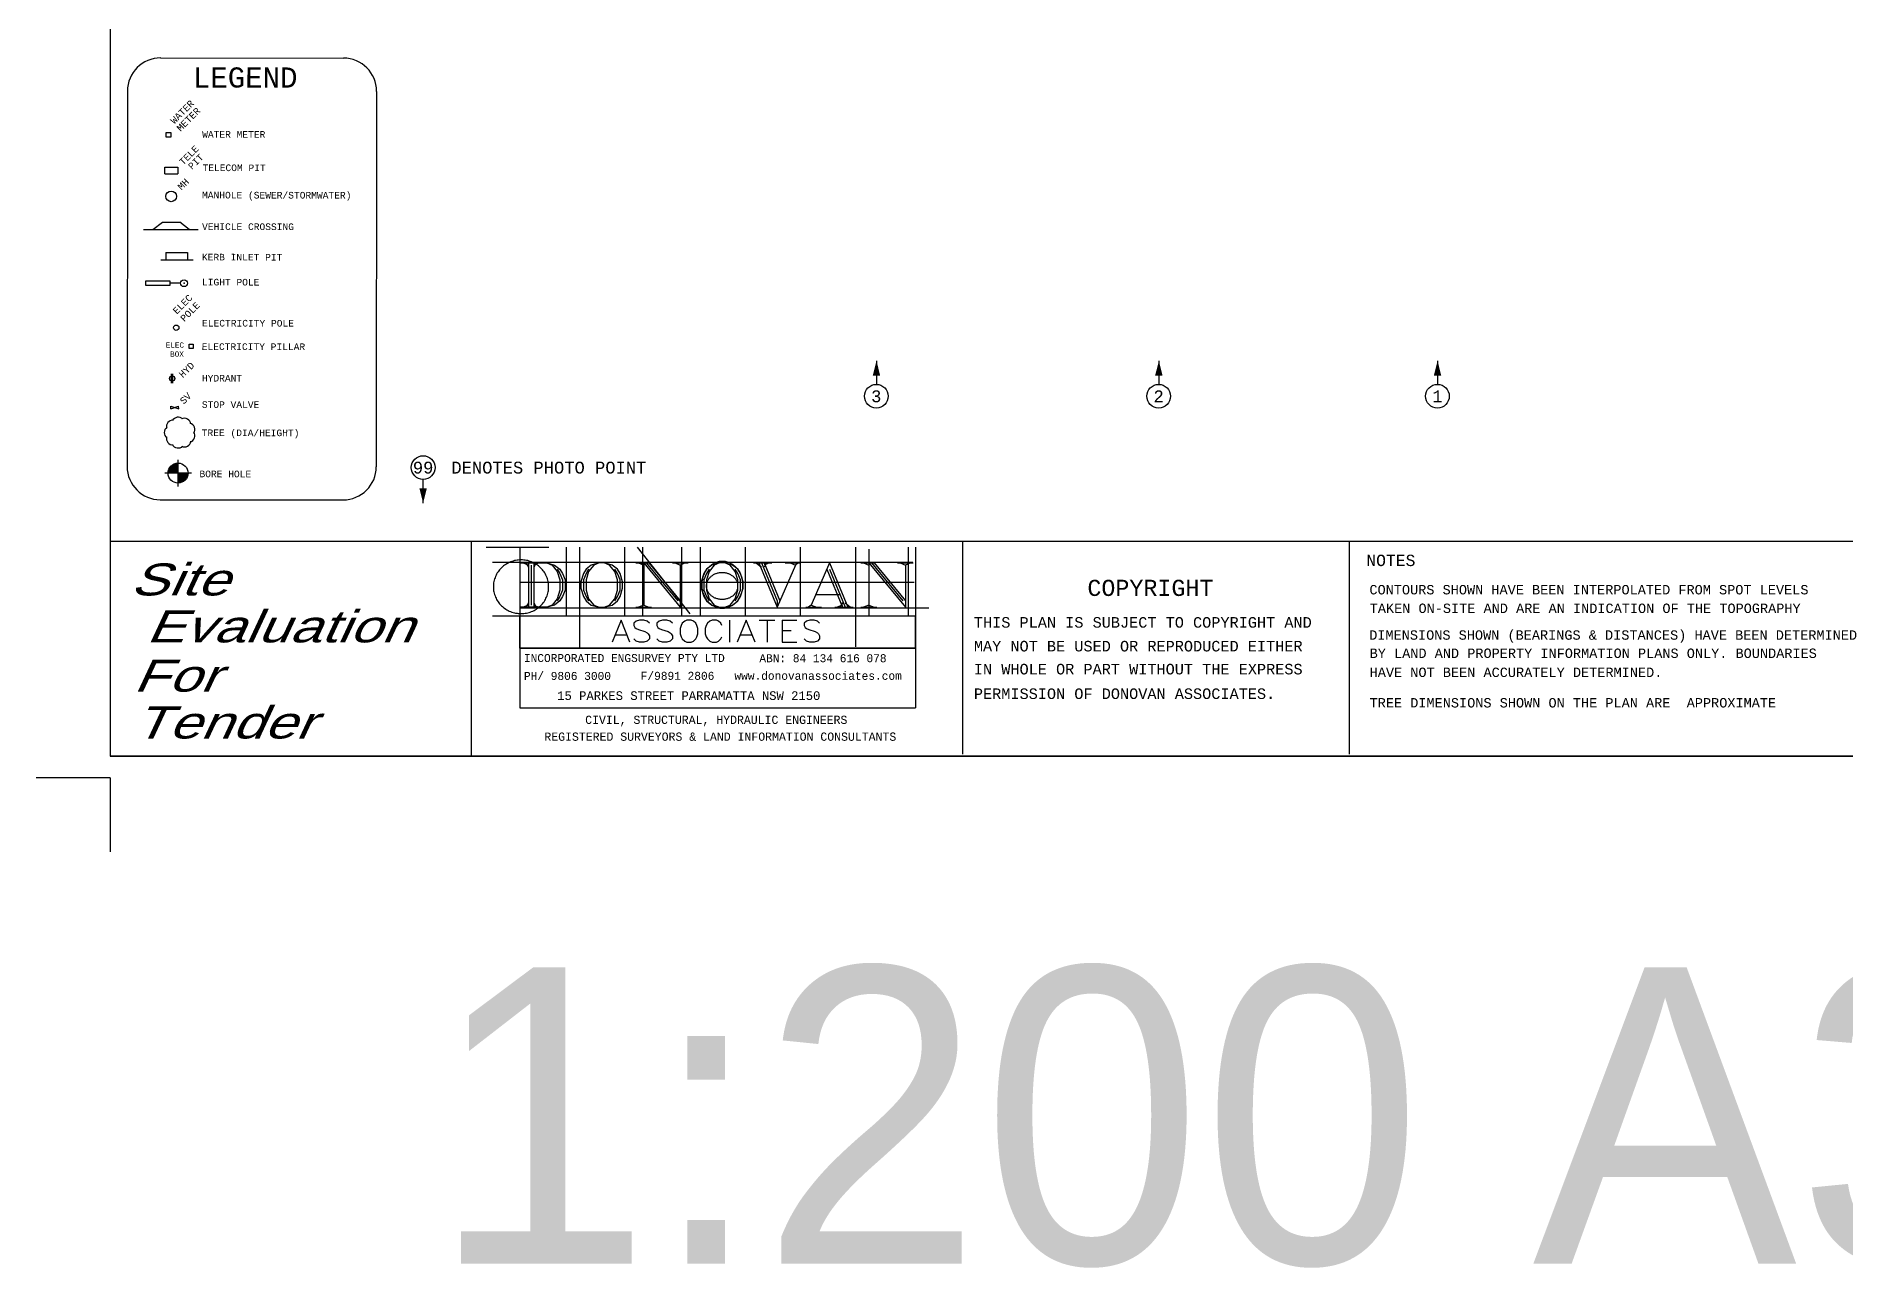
# Model space of a CAD drawing. Extents: x 477 to 783, y 495 to 674.
# Drawn here: x 681.7 to 742.7, y 600.3 to 641.9 of the extents above; entities that cross this region are included whole.
import ezdxf
from ezdxf.enums import TextEntityAlignment as Align

# ---------------------------------------------------------------- set-up
doc = ezdxf.new("R2010")
doc.units = 0
doc.linetypes.add('DASHED', pattern=[0.75, 0.5, -0.25])
doc.layers.add('11', color=7, linetype='CONTINUOUS')
doc.styles.add('MONOTXT', font='MONOTXT', dxfattribs={"height": 0.2})
doc.styles.add('txt', font='TXT', dxfattribs={"height": 0.2})

# ---------------------------------------------------------------- blocks, each defined once
blk = doc.blocks.new('*O10')
at = {"layer": '11', "color": 7, "linetype": 'CONTINUOUS'}
for p, q in [((-3.078, 7.449), (3.09, 7.442)), ((-4.196, 6.331), (-4.21, -6.341)), ((4.21, 6.32), (4.196, -6.349)), ((-2.942, 3.763), (-2.494, 3.761)), ((-2.942, 3.536), (-2.942, 3.763)), ((-2.494, 3.761), (-2.496, 3.536)), ((-2.942, 3.536), (-2.496, 3.536)), ((-3.34, 1.659), (-3.016, 1.91)), ((-3.016, 1.91), (-2.432, 1.91)), ((-2.12, 1.656), (-2.432, 1.91)), ((-3.658, 1.659), (-1.814, 1.657)), ((-3.074, 0.636), (-1.982, 0.636)), ((-2.898, 0.888), (-2.178, 0.888)), ((-2.898, 0.888), (-2.898, 0.636)), ((-2.178, 0.888), (-2.178, 0.636)), ((-2.408, -0.153), (-2.75, -0.152)), ((-2.716, -3.528), (-2.712, -3.215)), ((-2.672, -3.529), (-2.67, -3.215)), ((-2.74, -4.391), (-2.74, -4.303)), ((-2.74, -4.303), (-2.47, -4.392)), ((-2.74, -4.391), (-2.472, -4.303)), ((-2.47, -4.392), (-2.472, -4.303)), ((-2.042, -6.561), (-2.942, -6.561)), ((-2.492, -7.012), (-2.492, -6.112)), ((-3.092, -7.462), (3.074, -7.468))]:
    blk.add_line(p, q, dxfattribs=at)
for points in [[(-2.894, 4.772), (-2.894, 4.934), (-2.732, 4.934), (-2.734, 4.771)], [(-2.77, -0.228), (-3.582, -0.227), (-3.582, -0.074), (-2.77, -0.076)], [(-2.12, -2.353), (-2.12, -2.212), (-1.976, -2.211), (-1.976, -2.354)]]:
    blk.add_lwpolyline(points, close=True, dxfattribs=at)
for centre, radius in [((-2.723192, 2.776885), 0.1792), ((-2.290506, -0.152877), 0.11592), ((-2.55217, -1.654583), 0.0896), ((-2.689634, -3.369414), 0.089598), ((-2.491405, -6.561421), 0.3375)]:
    blk.add_circle(centre, radius, dxfattribs=at)
for centre, radius, start, end in [((-3.077709, 6.328966), 1.12, 89.937703, 179.937703), ((3.088691, 6.321766), 1.12, 359.937703, 89.937703), ((-2.661596, -5.000178), 0.223782, 87.694775, 192.180592), ((-2.483097, -4.897795), 0.223782, 47.694778, 152.180594), ((-2.280549, -4.934101), 0.223782, 7.694778, 112.180594), ((-2.148725, -5.092109), 0.223782, 327.694783, 72.1806), ((-2.732523, -5.193344), 0.223782, 127.694792, 232.180608), ((-2.662691, -5.38691), 0.223782, 167.694792, 272.180608), ((-2.282025, -5.455144), 0.223782, 247.694786, 352.180603), ((-2.149308, -5.297885), 0.223782, 287.694783, 32.1806), ((-2.484776, -5.490303), 0.223782, 207.694786, 312.180603), ((-3.088921, -6.339109), 1.12, 179.937703, 269.937703), ((-2.491405, -6.561421), 0.315, 90, 180), ((-2.491405, -6.561421), 0.2925, 90, 180), ((-2.491405, -6.561421), 0.27, 90, 180), ((-2.491405, -6.561421), 0.2475, 90, 180), ((-2.491405, -6.561421), 0.225, 90, 180), ((-2.491405, -6.561421), 0.2025, 90, 180), ((-2.491405, -6.561421), 0.18, 90, 180), ((-2.491405, -6.561421), 0.1575, 90, 180), ((-2.491405, -6.561421), 0.135, 90, 180), ((-2.491405, -6.561421), 0.1125, 90, 180), ((-2.491405, -6.561421), 0.09, 90, 180), ((-2.491405, -6.561421), 0.0675, 90, 180), ((-2.491405, -6.561421), 0.045, 90, 180), ((-2.491405, -6.561421), 0.315, 270, 360), ((-2.491405, -6.561421), 0.2925, 270, 360), ((-2.491405, -6.561421), 0.27, 270, 360), ((-2.491405, -6.561421), 0.2475, 270, 360), ((-2.491405, -6.561421), 0.225, 270, 360), ((-2.491405, -6.561421), 0.2025, 270, 360), ((-2.491405, -6.561421), 0.18, 270, 360), ((-2.491405, -6.561421), 0.1575, 270, 360), ((-2.491405, -6.561421), 0.135, 270, 360), ((-2.491405, -6.561421), 0.1125, 270, 360), ((-2.491405, -6.561421), 0.09, 270, 360), ((-2.491405, -6.561421), 0.0675, 270, 360), ((-2.491405, -6.561421), 0.045, 270, 360), ((3.077796, -6.345814), 1.12, 269.937703, 359.937703)]:
    blk.add_arc(centre, radius, start, end, dxfattribs=at)
blk.add_point((-2.288, -0.152), dxfattribs=at)
at = {"layer": '11', "color": 7, "linetype": 'CONTINUOUS', "style": 'MONOTXT'}
for s, height, rotation, p in [('LEGEND', 0.68, 359.937703, (-0.225631, 6.788973)), ('MH', 0.224, 44.937703, (-2.312366, 3.188724)), ('HYD', 0.224, 44.642958, (-2.202982, -3.07529))]:
    blk.add_text(s, height=height, rotation=rotation, dxfattribs=at).set_placement(p, align=Align.MIDDLE)
for s, p in [('WATER', (-2.69511, 5.282282)), ('METER', (-2.48111, 5.031282))]:
    blk.add_text(s, height=0.224, rotation=44.9377, dxfattribs=at).set_placement(p, align=Align.MIDDLE_LEFT)
for s, p in [('WATER METER', (-1.677756, 4.982)), ('TELECOM PIT', (-1.665756, 3.854)), ('MANHOLE (SEWER/STORMWATER)', (-1.681756, 2.931)), ('VEHICLE CROSSING', (-1.681756, 1.867)), ('KERB INLET PIT', (-1.685756, 0.839)), ('LIGHT POLE', (-1.683756, -0.005)), ('ELECTRICITY POLE', (-1.681756, -1.39)), ('ELECTRICITY PILLAR', (-1.691756, -2.182)), ('HYDRANT', (-1.685756, -3.246)), ('STOP VALVE', (-1.687756, -4.137)), ('TREE (DIA/HEIGHT)', (-1.691756, -5.089)), ('BORE HOLE', (-1.767756, -6.477))]:
    blk.add_text(s, height=0.224, rotation=359.937703, dxfattribs=at).set_placement(p, align=Align.TOP_LEFT)
for s, height, rotation, p in [('TELE', 0.224, 44.937703, (-2.318, 3.812)), ('PIT', 0.224, 44.937703, (-2.02, 3.664)), ('ELEC', 0.224, 44.937703, (-2.534, -1.217)), ('POLE', 0.224, 44.937703, (-2.282, -1.471)), ('ELEC', 0.179, 359.937703, (-2.908, -2.33)), ('BOX', 0.179, 359.937703, (-2.76, -2.635)), ('SV', 0.224, 44.9377, (-2.296, -4.254))]:
    blk.add_text(s, height=height, rotation=rotation, dxfattribs=at).set_placement(p)
blk = doc.blocks.new('*O20')
at = {"layer": '11', "color": 56, "linetype": 'CONTINUOUS'}
for p, q in [((-5.355, 3.324), (-7.469, 3.324)), ((-6.329, 3.34), (-6.329, -2.087)), ((-4.767, 3.34), (-4.767, 1.012)), ((-4.324, 3.34), (-4.324, -0.07)), ((-2.802, 3.34), (-2.802, 1.012)), ((-2.38, 3.34), (-0.594, 1.084)), ((-2.198, 3.34), (-2.198, 1.012)), ((-0.878, 3.34), (-0.878, 1.012)), ((-0.248, 3.34), (-0.248, 1.012)), ((1.27, 3.34), (1.27, 1.012)), ((3.128, 3.34), (3.128, 1.012)), ((4.988, 3.34), (4.988, -0.028)), ((5.446, 3.267), (5.446, 1.012)), ((6.764, 3.34), (6.764, 1.012)), ((7.012, 3.34), (7.012, -2.087)), ((-7.255, 2.831), (6.931, 2.831)), ((6.971, 2.145), (-6.307, 2.145)), ((-6.339, 1.293), (7.469, 1.293)), ((-7.255, 1.012), (6.475, 1.012)), ((-6.329, -2.087), (7.013, -2.087))]:
    blk.add_line(p, q, dxfattribs=at)
at = {"layer": '11', "color": 46, "linetype": 'CONTINUOUS'}
for p, q in [((-6.219, 2.803), (-6.043, 2.732)), ((-6.131, 2.803), (-6.043, 2.662)), ((-6.043, 2.803), (-6.043, 1.31)), ((-5.953, 2.732), (-5.953, 1.381)), ((-5.865, 2.803), (-5.865, 1.31)), ((-5.777, 2.803), (-5.865, 2.662)), ((-5.689, 2.803), (-5.865, 2.732)), ((-2.421, 2.803), (-1.979, 2.803)), ((-2.333, 2.803), (-2.155, 2.732)), ((-2.155, 2.803), (-2.155, 1.381)), ((-2.155, 2.803), (-0.919, 1.31)), ((-2.067, 2.803), (-1.007, 1.523)), ((-1.979, 2.803), (-0.919, 1.523)), ((-1.185, 2.803), (-0.653, 2.803)), ((-1.095, 2.803), (-0.919, 2.732)), ((-0.743, 2.803), (-0.919, 2.732)), ((-0.919, 2.732), (-0.919, 1.31)), ((1.555, 2.803), (2.173, 2.803)), ((1.643, 2.803), (1.819, 2.662)), ((1.731, 2.803), (2.349, 1.31)), ((1.907, 2.803), (2.437, 1.523)), ((1.995, 2.803), (1.907, 2.662)), ((2.085, 2.803), (1.907, 2.732)), ((2.967, 2.732), (2.349, 1.31)), ((2.615, 2.803), (3.145, 2.803)), ((2.791, 2.803), (2.967, 2.732)), ((3.055, 2.803), (2.967, 2.732)), ((4.115, 2.803), (3.495, 1.381)), ((4.027, 2.591), (4.555, 1.31)), ((4.115, 2.803), (4.733, 1.31)), ((4.115, 2.591), (4.645, 1.31)), ((5.177, 2.803), (5.619, 2.803)), ((5.265, 2.803), (5.441, 2.732)), ((5.441, 2.803), (5.441, 1.381)), ((5.441, 2.803), (6.679, 1.31)), ((5.529, 2.803), (6.589, 1.523)), ((5.619, 2.803), (6.679, 1.523)), ((6.413, 2.803), (6.943, 2.803)), ((6.501, 2.803), (6.679, 2.732)), ((6.855, 2.803), (6.679, 2.732)), ((6.679, 2.732), (6.679, 1.31)), ((-6.043, 1.381), (-6.219, 1.31)), ((-6.043, 1.452), (-6.131, 1.31)), ((-5.865, 1.452), (-5.777, 1.31)), ((-5.865, 1.381), (-5.689, 1.31)), ((-2.421, 1.31), (-1.891, 1.31)), ((-2.155, 1.381), (-2.333, 1.31)), ((-2.155, 1.381), (-1.979, 1.31)), ((3.319, 1.31), (3.849, 1.31)), ((3.495, 1.381), (3.407, 1.31)), ((3.495, 1.381), (3.673, 1.31)), ((3.673, 1.737), (4.467, 1.737)), ((4.291, 1.31), (4.909, 1.31)), ((4.555, 1.381), (4.379, 1.31)), ((4.555, 1.452), (4.467, 1.31)), ((4.645, 1.452), (4.821, 1.31)), ((5.177, 1.31), (5.707, 1.31)), ((5.441, 1.381), (5.265, 1.31)), ((5.441, 1.381), (5.619, 1.31))]:
    blk.add_line(p, q, dxfattribs=at)
at = {"layer": '11', "color": 44, "linetype": 'CONTINUOUS'}
for p, q in [((-6.329, 1.012), (7.011, 1.012)), ((-6.329, -0.07), (7.011, -0.07))]:
    blk.add_line(p, q, dxfattribs=at)
at = {"layer": '11', "color": 2, "linetype": 'CONTINUOUS'}
for p, q in [((0.743, 0.87), (0.743, 0.133)), ((1.745, 0.87), (2.269, 0.87)), ((2.011, 0.87), (2.011, 0.133)), ((2.523, 0.87), (2.523, 0.133)), ((2.523, 0.87), (3.011, 0.87)), ((-3.123, 0.376), (-2.715, 0.376)), ((1.103, 0.376), (1.507, 0.376)), ((2.523, 0.523), (2.827, 0.523)), ((2.523, 0.133), (3.011, 0.133))]:
    blk.add_line(p, q, dxfattribs=at)
at = {"layer": '11', "color": 56, "linetype": 'CONTINUOUS'}
for points in [[(-5.361, 1.999), (-5.361, 2.043), (-5.365, 2.087), (-5.371, 2.132), (-5.379, 2.177), (-5.389, 2.219), (-5.401, 2.263), (-5.415, 2.305), (-5.431, 2.346), (-5.451, 2.387), (-5.471, 2.427), (-5.491, 2.466), (-5.517, 2.503), (-5.543, 2.539), (-5.571, 2.573), (-5.603, 2.607), (-5.635, 2.639), (-5.667, 2.671), (-5.703, 2.7), (-5.739, 2.727), (-5.775, 2.754), (-5.815, 2.777), (-5.853, 2.799), (-5.895, 2.82), (-5.937, 2.837), (-5.981, 2.854), (-6.023, 2.867), (-6.067, 2.879), (-6.111, 2.889), (-6.157, 2.896), (-6.203, 2.9), (-6.247, 2.905), (-6.295, 2.906), (-6.339, 2.905), (-6.385, 2.9), (-6.429, 2.896), (-6.475, 2.889), (-6.519, 2.879), (-6.563, 2.867), (-6.607, 2.854), (-6.651, 2.837), (-6.691, 2.82), (-6.733, 2.799), (-6.771, 2.777), (-6.811, 2.754), (-6.849, 2.727), (-6.885, 2.7), (-6.919, 2.671), (-6.953, 2.639), (-6.987, 2.607), (-7.015, 2.573), (-7.045, 2.539), (-7.069, 2.503), (-7.093, 2.466), (-7.117, 2.427), (-7.137, 2.387), (-7.155, 2.346), (-7.171, 2.305), (-7.187, 2.263), (-7.199, 2.219), (-7.209, 2.177), (-7.217, 2.132), (-7.221, 2.087), (-7.225, 2.043), (-7.227, 1.999), (-7.225, 1.955), (-7.221, 1.909), (-7.217, 1.866), (-7.209, 1.823), (-7.199, 1.779), (-7.187, 1.736), (-7.171, 1.692), (-7.155, 1.651), (-7.137, 1.611), (-7.117, 1.571), (-7.093, 1.533), (-7.069, 1.495), (-7.045, 1.458), (-7.015, 1.423), (-6.987, 1.39), (-6.953, 1.358), (-6.919, 1.327), (-6.885, 1.298), (-6.849, 1.271), (-6.811, 1.244), (-6.771, 1.219), (-6.733, 1.199), (-6.691, 1.178), (-6.651, 1.16), (-6.607, 1.145), (-6.563, 1.131), (-6.519, 1.119), (-6.475, 1.108), (-6.429, 1.102), (-6.385, 1.096), (-6.339, 1.092), (-6.295, 1.091), (-6.247, 1.092), (-6.203, 1.096), (-6.157, 1.102), (-6.111, 1.108)], [(0.499, 1.265), (0.467, 1.267), (0.431, 1.269), (0.399, 1.274), (0.365, 1.281), (0.331, 1.289), (0.299, 1.299), (0.269, 1.312), (0.237, 1.327), (0.207, 1.342), (0.175, 1.359), (0.147, 1.379), (0.119, 1.4), (0.091, 1.423), (0.065, 1.447), (0.039, 1.472), (0.015, 1.499), (-0.009, 1.527), (-0.031, 1.558), (-0.051, 1.59), (-0.069, 1.621), (-0.087, 1.654), (-0.105, 1.688), (-0.119, 1.723), (-0.133, 1.76), (-0.145, 1.796), (-0.157, 1.834), (-0.163, 1.871), (-0.173, 1.909), (-0.179, 1.947), (-0.181, 1.987), (-0.185, 2.026), (-0.185, 2.067), (-0.185, 2.105), (-0.181, 2.144), (-0.179, 2.183), (-0.173, 2.223), (-0.163, 2.26), (-0.157, 2.298), (-0.145, 2.335), (-0.133, 2.371), (-0.119, 2.407), (-0.105, 2.443), (-0.087, 2.478), (-0.069, 2.509), (-0.051, 2.542), (-0.031, 2.573), (-0.009, 2.603), (0.015, 2.631), (0.039, 2.659), (0.065, 2.684), (0.091, 2.708), (0.119, 2.731), (0.147, 2.752), (0.175, 2.771), (0.207, 2.789), (0.237, 2.804), (0.269, 2.819), (0.299, 2.831), (0.331, 2.841), (0.365, 2.85), (0.399, 2.857), (0.431, 2.861), (0.467, 2.864), (0.499, 2.866), (0.531, 2.864), (0.565, 2.861), (0.599, 2.857), (0.631, 2.85), (0.665, 2.841), (0.699, 2.831), (0.729, 2.819), (0.761, 2.804), (0.791, 2.789), (0.821, 2.771), (0.851, 2.752), (0.879, 2.731), (0.907, 2.708), (0.933, 2.684), (0.959, 2.659), (0.983, 2.631), (1.007, 2.603), (1.029, 2.573), (1.049, 2.542), (1.069, 2.509), (1.087, 2.478), (1.103, 2.443), (1.117, 2.407), (1.131, 2.371), (1.143, 2.335), (1.153, 2.298), (1.163, 2.26), (1.171, 2.223), (1.175, 2.183), (1.179, 2.144), (1.183, 2.105), (1.183, 2.067), (1.183, 2.026), (1.179, 1.987), (1.175, 1.947), (1.171, 1.909)], [(-0.045, 2.024), (-0.045, 2.003), (-0.043, 1.981), (-0.039, 1.959), (-0.035, 1.936), (-0.029, 1.916), (-0.021, 1.895), (-0.013, 1.874), (-0.005, 1.854), (0.007, 1.833), (0.017, 1.814), (0.031, 1.795), (0.045, 1.777), (0.061, 1.759), (0.077, 1.741), (0.095, 1.723), (0.113, 1.708), (0.131, 1.694), (0.151, 1.679), (0.171, 1.665), (0.193, 1.653), (0.215, 1.641), (0.239, 1.63), (0.263, 1.62), (0.285, 1.611), (0.311, 1.603), (0.335, 1.597), (0.361, 1.591), (0.387, 1.586), (0.413, 1.583), (0.439, 1.579), (0.467, 1.579), (0.491, 1.578), (0.519, 1.579), (0.545, 1.579), (0.569, 1.583), (0.595, 1.586), (0.621, 1.591), (0.647, 1.597), (0.673, 1.603), (0.697, 1.611), (0.721, 1.62), (0.745, 1.63), (0.767, 1.641), (0.789, 1.653), (0.811, 1.665), (0.831, 1.679), (0.853, 1.694), (0.871, 1.708), (0.889, 1.723), (0.905, 1.741), (0.923, 1.759), (0.937, 1.777), (0.951, 1.795), (0.965, 1.814), (0.977, 1.833), (0.987, 1.854), (0.995, 1.874), (1.005, 1.895), (1.011, 1.916), (1.017, 1.936), (1.021, 1.959), (1.025, 1.981), (1.027, 2.003), (1.027, 2.024), (1.027, 2.047), (1.025, 2.069), (1.021, 2.091), (1.017, 2.111), (1.011, 2.133), (1.005, 2.154), (0.995, 2.175), (0.987, 2.196), (0.977, 2.215), (0.965, 2.235), (0.951, 2.255), (0.937, 2.273), (0.923, 2.291), (0.905, 2.308), (0.889, 2.324), (0.871, 2.341), (0.853, 2.355), (0.831, 2.371), (0.811, 2.383), (0.789, 2.396), (0.767, 2.408), (0.745, 2.419), (0.721, 2.43), (0.697, 2.439), (0.673, 2.446), (0.647, 2.453), (0.621, 2.459), (0.595, 2.463), (0.569, 2.467), (0.545, 2.47), (0.519, 2.472), (0.491, 2.472), (0.467, 2.472), (0.439, 2.47), (0.413, 2.467), (0.387, 2.463)], [(0.387, 2.463), (0.361, 2.459), (0.335, 2.453), (0.311, 2.446), (0.285, 2.439), (0.263, 2.43), (0.239, 2.419), (0.215, 2.408), (0.193, 2.396), (0.171, 2.383), (0.151, 2.371), (0.131, 2.355), (0.113, 2.341), (0.095, 2.324), (0.077, 2.308), (0.061, 2.291), (0.045, 2.273), (0.031, 2.255), (0.017, 2.235), (0.007, 2.215), (-0.005, 2.196), (-0.013, 2.175), (-0.021, 2.154), (-0.029, 2.133), (-0.035, 2.111), (-0.039, 2.091), (-0.043, 2.069), (-0.045, 2.047), (-0.045, 2.024)], [(-6.111, 1.108), (-6.067, 1.119), (-6.023, 1.131), (-5.981, 1.145), (-5.937, 1.16), (-5.895, 1.178), (-5.853, 1.199), (-5.815, 1.219), (-5.775, 1.244), (-5.739, 1.271), (-5.703, 1.298), (-5.667, 1.327), (-5.635, 1.358), (-5.603, 1.39), (-5.571, 1.423), (-5.543, 1.458), (-5.517, 1.495), (-5.491, 1.533), (-5.471, 1.571), (-5.451, 1.611), (-5.431, 1.651), (-5.415, 1.692), (-5.401, 1.736), (-5.389, 1.779), (-5.379, 1.823), (-5.371, 1.866), (-5.365, 1.909), (-5.361, 1.955), (-5.361, 1.999)], [(1.171, 1.909), (1.163, 1.871), (1.153, 1.834), (1.143, 1.796), (1.131, 1.76), (1.117, 1.723), (1.103, 1.688), (1.087, 1.654), (1.069, 1.621), (1.049, 1.59), (1.029, 1.558), (1.007, 1.527), (0.983, 1.499), (0.959, 1.472), (0.933, 1.447), (0.907, 1.423), (0.879, 1.4), (0.851, 1.379), (0.821, 1.359), (0.791, 1.342), (0.761, 1.327), (0.729, 1.312), (0.699, 1.299), (0.665, 1.289), (0.631, 1.281), (0.599, 1.274), (0.565, 1.269), (0.531, 1.267), (0.499, 1.265)]]:
    blk.add_lwpolyline(points, dxfattribs=at)
at = {"layer": '11', "color": 46, "linetype": 'CONTINUOUS'}
for points in [[(-6.307, 2.803), (-5.425, 2.803), (-5.159, 2.732), (-4.983, 2.591), (-4.893, 2.448), (-4.805, 2.235), (-4.805, 1.879), (-4.893, 1.666), (-4.983, 1.523), (-5.159, 1.381), (-5.425, 1.31), (-6.307, 1.31)], [(-5.425, 2.803), (-5.247, 2.732), (-5.071, 2.519), (-4.983, 2.235), (-4.983, 1.879), (-5.071, 1.595), (-5.247, 1.381), (-5.425, 1.31)], [(-5.071, 2.591), (-4.983, 2.448), (-4.893, 2.235), (-4.893, 1.879), (-4.983, 1.666), (-5.071, 1.523)], [(-3.659, 2.803), (-3.925, 2.732), (-4.101, 2.591), (-4.189, 2.448), (-4.277, 2.163), (-4.277, 1.95), (-4.189, 1.666), (-4.101, 1.523), (-3.925, 1.381), (-3.659, 1.31), (-3.483, 1.31), (-3.217, 1.381), (-3.041, 1.523), (-2.953, 1.666), (-2.865, 1.95), (-2.865, 2.163), (-2.953, 2.448), (-3.041, 2.591), (-3.217, 2.732), (-3.483, 2.803), (-3.659, 2.803)], [(-4.013, 2.591), (-4.101, 2.448), (-4.189, 2.235), (-4.189, 1.879), (-4.101, 1.666), (-4.013, 1.523)], [(-3.659, 2.803), (-3.837, 2.732), (-4.013, 2.519), (-4.101, 2.235), (-4.101, 1.879), (-4.013, 1.595), (-3.837, 1.381), (-3.659, 1.31)], [(-3.483, 1.31), (-3.305, 1.381), (-3.129, 1.595), (-3.041, 1.879), (-3.041, 2.235), (-3.129, 2.519), (-3.305, 2.732), (-3.483, 2.803)], [(-3.129, 1.523), (-3.041, 1.666), (-2.953, 1.879), (-2.953, 2.235), (-3.041, 2.448), (-3.129, 2.591)], [(0.407, 2.803), (0.141, 2.732), (-0.035, 2.591), (-0.125, 2.448), (-0.213, 2.163), (-0.213, 1.95), (-0.125, 1.666), (-0.035, 1.523), (0.141, 1.381), (0.407, 1.31), (0.583, 1.31), (0.847, 1.381), (1.025, 1.523), (1.113, 1.666), (1.201, 1.95), (1.201, 2.163), (1.113, 2.448), (1.025, 2.591), (0.847, 2.732), (0.583, 2.803), (0.407, 2.803)], [(0.053, 2.591), (-0.035, 2.448), (-0.125, 2.235), (-0.125, 1.879), (-0.035, 1.666), (0.053, 1.523)], [(0.407, 2.803), (0.229, 2.732), (0.053, 2.519), (-0.035, 2.235), (-0.035, 1.879), (0.053, 1.595), (0.229, 1.381), (0.407, 1.31)], [(0.583, 1.31), (0.759, 1.381), (0.935, 1.595), (1.025, 1.879), (1.025, 2.235), (0.935, 2.519), (0.759, 2.732), (0.583, 2.803)], [(0.935, 1.523), (1.025, 1.666), (1.113, 1.879), (1.113, 2.235), (1.025, 2.448), (0.935, 2.591)], [(1.819, 2.803), (2.349, 1.523), (2.349, 1.31)]]:
    blk.add_lwpolyline(points, dxfattribs=at)
at = {"layer": '11', "color": 44, "linetype": 'CONTINUOUS'}
blk.add_lwpolyline([(7.011, -0.07), (-6.329, -0.07), (-6.329, 1.012), (7.011, 1.012)], close=True, dxfattribs=at)
at = {"layer": '11', "color": 2, "linetype": 'CONTINUOUS'}
for points in [[(-2.617, 0.133), (-2.919, 0.87), (-3.223, 0.133)], [(-1.963, 0.765), (-2.035, 0.836), (-2.145, 0.87), (-2.295, 0.87), (-2.407, 0.836), (-2.487, 0.765), (-2.487, 0.695), (-2.449, 0.626), (-2.407, 0.59), (-2.333, 0.556), (-2.111, 0.485), (-2.035, 0.446), (-1.999, 0.41), (-1.963, 0.341), (-1.963, 0.238), (-2.035, 0.166), (-2.145, 0.133), (-2.295, 0.133), (-2.407, 0.166), (-2.487, 0.238)], [(-1.185, 0.765), (-1.257, 0.836), (-1.369, 0.87), (-1.515, 0.87), (-1.629, 0.836), (-1.709, 0.765), (-1.709, 0.695), (-1.673, 0.626), (-1.629, 0.59), (-1.553, 0.556), (-1.333, 0.485), (-1.257, 0.446), (-1.223, 0.41), (-1.185, 0.341), (-1.185, 0.238), (-1.257, 0.166), (-1.369, 0.133), (-1.515, 0.133), (-1.629, 0.166), (-1.709, 0.238)], [(-0.697, 0.87), (-0.769, 0.836), (-0.851, 0.765), (-0.885, 0.695), (-0.923, 0.59), (-0.923, 0.41), (-0.885, 0.305), (-0.851, 0.238), (-0.769, 0.166), (-0.697, 0.133), (-0.547, 0.133), (-0.473, 0.166), (-0.399, 0.238), (-0.361, 0.305), (-0.325, 0.41), (-0.325, 0.59), (-0.361, 0.695), (-0.399, 0.765), (-0.473, 0.836), (-0.547, 0.87), (-0.697, 0.87)], [(0.485, 0.695), (0.447, 0.765), (0.375, 0.836), (0.299, 0.87), (0.151, 0.87), (0.075, 0.836), (0.003, 0.765), (-0.041, 0.695), (-0.079, 0.59), (-0.079, 0.41), (-0.041, 0.305), (0.003, 0.238), (0.075, 0.166), (0.151, 0.133), (0.299, 0.133), (0.375, 0.166), (0.447, 0.238), (0.485, 0.305)], [(1.607, 0.133), (1.305, 0.87), (1.005, 0.133)], [(3.783, 0.765), (3.709, 0.836), (3.597, 0.87), (3.451, 0.87), (3.337, 0.836), (3.257, 0.765), (3.257, 0.695), (3.295, 0.626), (3.337, 0.59), (3.413, 0.556), (3.635, 0.485), (3.709, 0.446), (3.745, 0.41), (3.783, 0.341), (3.783, 0.238), (3.709, 0.166), (3.597, 0.133), (3.451, 0.133), (3.337, 0.166), (3.257, 0.238)]]:
    blk.add_lwpolyline(points, dxfattribs=at)
at = {"layer": '11', "color": 44, "linetype": 'CONTINUOUS'}
for points in [[(-6.329, 1.012), (-6.329, 1.012), (7.011, 1.012)], [(-6.329, -0.07), (-6.329, -0.07), (7.011, -0.07)]]:
    blk.add_solid(points, dxfattribs=at)
at = {"layer": '11', "color": 34, "linetype": 'CONTINUOUS', "style": 'MONOTXT'}
for s, height, width, p in [('INCORPORATED ENGSURVEY PTY LTD ', 0.27, 0.966667, (-6.195, -0.542)), ('                    ABN: 84 134 616 078', 0.27, 0.966667, (-2.769, -0.548)), ('PH/ 9806 3000  ', 0.27, 0.966667, (-6.195, -1.146)), ('F/9891 2806   www.donovanassociates.com', 0.27, 0.966667, (-2.255, -1.142)), ('15 PARKES STREET PARRAMATTA NSW 2150', 0.295, 0.966102, (-5.073, -1.823))]:
    blk.add_text(s, height=height, dxfattribs=dict(at, width=width)).set_placement(p)
at = {"layer": '11', "color": 6, "linetype": 'CONTINUOUS', "style": 'MONOTXT', "width": 0.964158}
for s, p in [('CIVIL, STRUCTURAL, HYDRAULIC ENGINEERS', (0.295, -2.352)), ('REGISTERED SURVEYORS & LAND INFORMATION CONSULTANTS', (0.431, -2.92))]:
    blk.add_text(s, height=0.279, dxfattribs=at).set_placement(p, align=Align.TOP_CENTER)
blk = doc.blocks.new('*O18')
at = {"layer": '11', "color": 6, "linetype": 'CONTINUOUS'}
for p, q in [((-39, 26.433), (-39, -26.366)), ((-38.999, -19.117), (38.95, -19.117)), ((-26.809, -26.366), (-26.809, -19.117)), ((-10.232, -26.302), (-10.232, -19.117)), ((2.811, -26.302), (2.811, -19.117)), ((-39, -26.366), (38.95, -26.366)), ((17.756, -26.366), (36.922, -26.366))]:
    blk.add_line(p, q, dxfattribs=at)
at = {"layer": '11', "color": 1, "linetype": 'CONTINUOUS'}
blk.add_line((38.95, -26.366), (-39.002, -26.366), dxfattribs=at)
at = {"layer": '11', "color": 4, "linetype": 'CONTINUOUS'}
for q in [(-41.5, -27.1), (-39, -29.6)]:
    blk.add_line((-39, -27.1), q, dxfattribs=at)
at = {"layer": '11', "color": 56, "linetype": 'CONTINUOUS'}
blk.add_blockref('*O20', (-18.847, -22.653), dxfattribs=at)
at = {"layer": '11', "color": 1, "linetype": 'DASHED', "style": 'txt', "oblique": 25, "width": 1.333333}
for s, p in [('Site', (-36.682, -19.868)), ('Evaluation', (-33.302, -21.452)), ('For', (-36.786, -23.114)), ('Tender', (-35.174, -24.695))]:
    blk.add_text(s, height=1.08, dxfattribs=at).set_placement(p, align=Align.TOP_CENTER)
at = {"layer": '11', "color": 2, "linetype": 'CONTINUOUS', "style": 'MONOTXT'}
for s, height, p in [('NOTES', 0.383, (4.21, -19.573)), ('COPYRIGHT', 0.546, (-3.904, -20.419))]:
    blk.add_text(s, height=height, dxfattribs=at).set_placement(p, align=Align.TOP_CENTER)
for s, height, p in [('CONTOURS SHOWN HAVE BEEN INTERPOLATED FROM SPOT LEVELS', 0.317, (3.486, -20.912)), ('TAKEN ON-SITE AND ARE AN INDICATION OF THE TOPOGRAPHY', 0.317, (3.496, -21.54)), ('THIS PLAN IS SUBJECT TO COPYRIGHT AND', 0.356, (-9.86, -22.035)), ('MAY NOT BE USED OR REPRODUCED EITHER', 0.356, (-9.86, -22.837)), ('DIMENSIONS SHOWN (BEARINGS & DISTANCES) HAVE BEEN DETERMINED', 0.317, (3.48, -22.442)), ('BY LAND AND PROPERTY INFORMATION PLANS ONLY. BOUNDARIES', 0.317, (3.494, -23.057)), ('IN WHOLE OR PART WITHOUT THE EXPRESS', 0.356, (-9.86, -23.612)), ('HAVE NOT BEEN ACCURATELY DETERMINED.', 0.317, (3.494, -23.7)), ('PERMISSION OF DONOVAN ASSOCIATES.', 0.356, (-9.86, -24.442)), ('TREE DIMENSIONS SHOWN ON THE PLAN ARE  APPROXIMATE', 0.317, (3.492, -24.728))]:
    blk.add_text(s, height=height, dxfattribs=at).set_placement(p)
blk = doc.blocks.new('*O17')
at = {"layer": '11', "color": 6, "linetype": 'CONTINUOUS'}
for p, q in [((-13.145, -3.58), (-13.149, -4.38)), ((-3.617, -3.58), (-3.621, -4.38)), ((5.787, -3.58), (5.783, -4.38)), ((-28.443, -8.387), (-28.443, -7.587))]:
    blk.add_line(p, q, dxfattribs=at)
for centre in [(-13.151806, -4.777853), (-3.625181, -4.777853), (5.780564, -4.777853), (-28.442424, -7.185869)]:
    blk.add_circle(centre, 0.4, dxfattribs=at)
for points in [[(-13.272, -4.079), (-13.145, -3.58), (-13.023, -4.081)], [(-3.744, -4.079), (-3.617, -3.58), (-3.495, -4.081)], [(5.66, -4.079), (5.787, -3.58), (5.909, -4.081)], [(-28.318, -7.887), (-28.443, -8.387), (-28.568, -7.887)]]:
    blk.add_solid(points, dxfattribs=at)
at = {"layer": '11', "color": 7, "linetype": 'CONTINUOUS'}
blk.add_blockref('*O18', (0, 9.448), dxfattribs=at)
at = {"layer": '11', "color": 6, "linetype": 'CONTINUOUS', "style": 'MONOTXT'}
for s, p in [('3', (-13.154, -4.779)), ('2', (-3.626, -4.779)), ('1', (5.781, -4.779)), ('99', (-28.444, -7.186))]:
    blk.add_text(s, height=0.4, dxfattribs=at).set_placement(p, align=Align.MIDDLE)
blk.add_text('DENOTES PHOTO POINT', height=0.4, dxfattribs=at).set_placement((-27.49, -7.186), align=Align.MIDDLE_LEFT)
at = {"layer": '11', "color": 7, "linetype": 'CONTINUOUS', "style": 'txt'}
blk.add_text('1:200 A3', height=10, dxfattribs=at).set_placement((-1.419, -24.046), align=Align.TOP_CENTER)

msp = doc.modelspace()

# ---------------------------------------------------------------- block references
at = {"layer": '11', "color": 6, "linetype": 'CONTINUOUS'}
msp.add_blockref('*O17', (723.153, 634.52), dxfattribs=at)
at = {"layer": '11', "color": 7, "linetype": 'CONTINUOUS'}
msp.add_blockref('*O10', (688.931, 633.71), dxfattribs=at)

doc.saveas('drawing.dxf')
